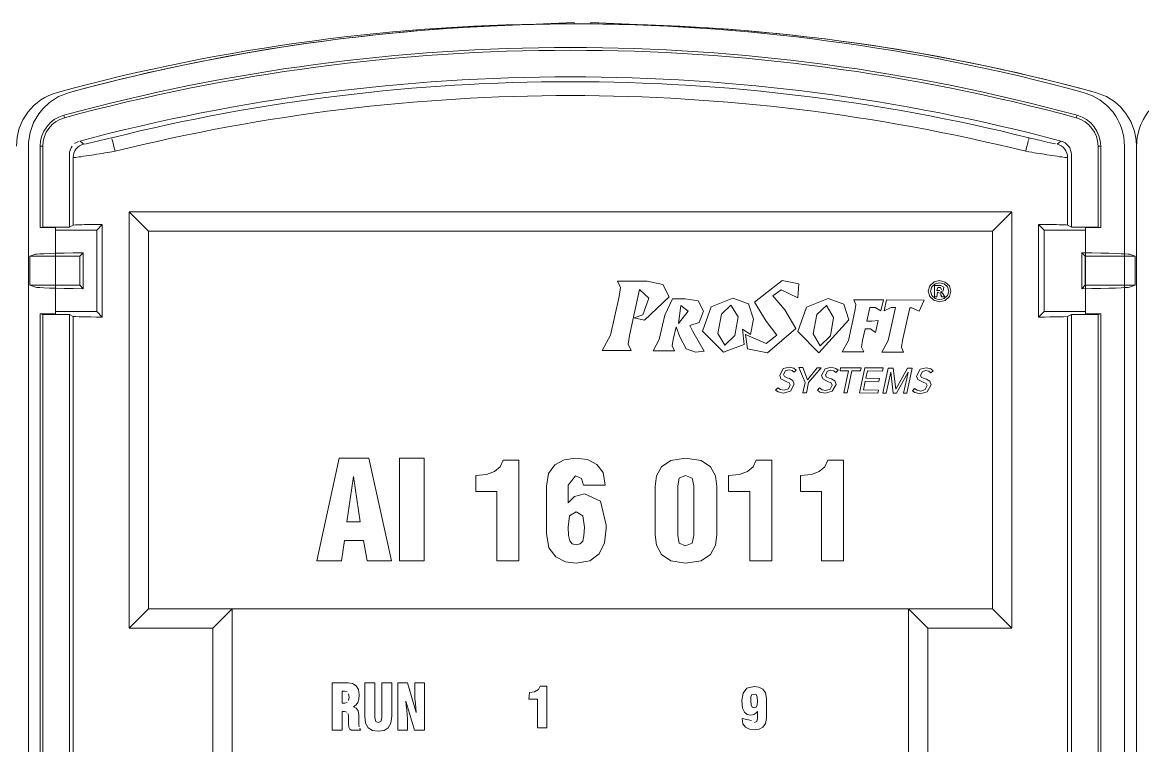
# Model space of a CAD drawing. Header units: millimetres. Extents: x -6000 to 26000, y -6000 to 26000.
# Drawn here: x 114.29 to 119.87, y -4325.17 to -4321.56 of the extents above; entities that cross this region are included whole.
import ezdxf

# ---------------------------------------------------------------- set-up
doc = ezdxf.new("R2010")
doc.units = ezdxf.units.MM
doc.header["$MEASUREMENT"] = 0
doc.layers.add('Чертеж и Рисунок_Ном._пера__1', color=7, linetype='Continuous', lineweight=15)
doc.layers.add('Чертеж и Рисунок_Ном._пера__7', color=7, linetype='Continuous', lineweight=15)

msp = doc.modelspace()

# ---------------------------------------------------------------- linework, layer by layer
at = {"layer": 'Чертеж и Рисунок_Ном._пера__1', "color": 7, "linetype": 'Continuous', "lineweight": 15, "flags": 128}
for points in [[(117.4812, -4322.8662), (117.402, -4322.8499), (117.2553, -4322.8492), (117.2692, -4322.8819), (117.2628, -4322.9255), (117.2197, -4323.1195), (117.1784, -4323.1956), (117.3222, -4323.1963), (117.3078, -4323.1636), (117.3148, -4323.12), (117.3648, -4322.8913)], [(117.3381, -4323.0329), (117.3901, -4323.0436), (117.512, -4322.9287), (117.4812, -4322.8662)], [(117.3648, -4322.8913), (117.4109, -4322.9352), (117.3817, -4323.0173)], [(118.158, -4322.8636), (118.0753, -4322.8469), (117.9371, -4322.9537), (117.995, -4323.0486)], [(118.0887, -4322.9926), (118.0297, -4322.9234), (118.0708, -4322.8934)], [(118.0708, -4322.8934), (118.1541, -4322.9325), (118.158, -4322.8636)], [(118.8113, -4322.9257), (118.8038, -4322.8995), (118.8115, -4322.873)], [(118.8113, -4322.9257), (118.8038, -4322.8995), (118.8115, -4322.873)], [(118.8115, -4322.873), (118.8324, -4322.8539)], [(118.8115, -4322.873), (118.8324, -4322.8539)], [(118.8211, -4322.8784), (118.8149, -4322.8997), (118.821, -4322.9209), (118.8378, -4322.9365)], [(118.8211, -4322.8784), (118.8149, -4322.8997), (118.821, -4322.9209), (118.8378, -4322.9365)], [(118.8375, -4322.8631), (118.8211, -4322.8784)], [(118.8375, -4322.8631), (118.8211, -4322.8784)], [(118.8324, -4322.8539), (118.8601, -4322.8473)], [(118.8324, -4322.8539), (118.8601, -4322.8473)], [(118.8345, -4322.9277), (118.8345, -4322.872), (118.8466, -4322.8721), (118.8659, -4322.8722), (118.881, -4322.8799)], [(118.8345, -4322.9277), (118.8345, -4322.872), (118.8466, -4322.8721), (118.8659, -4322.8722), (118.881, -4322.8799)], [(118.8602, -4322.8577), (118.8375, -4322.8631)], [(118.8602, -4322.8577), (118.8375, -4322.8631)], [(118.8648, -4322.8817), (118.8516, -4322.8809), (118.8466, -4322.8961)], [(118.8648, -4322.8817), (118.8516, -4322.8809), (118.8466, -4322.8961)], [(118.8466, -4322.8961), (118.8608, -4322.8961)], [(118.8466, -4322.8961), (118.8608, -4322.8961)], [(118.8601, -4322.8473), (118.8884, -4322.8544)], [(118.8601, -4322.8473), (118.8884, -4322.8544)], [(118.8827, -4322.8632), (118.8602, -4322.8577)], [(118.8827, -4322.8632), (118.8602, -4322.8577)], [(118.8689, -4322.8928), (118.8648, -4322.8817)], [(118.8689, -4322.8928), (118.8648, -4322.8817)], [(118.881, -4322.8799), (118.8785, -4322.8986)], [(118.881, -4322.8799), (118.8785, -4322.8986)], [(118.8994, -4322.8787), (118.8827, -4322.8632)], [(118.8994, -4322.8787), (118.8827, -4322.8632)], [(118.8831, -4322.9366), (118.8997, -4322.921), (118.9057, -4322.9001), (118.8994, -4322.8787)], [(118.8831, -4322.9366), (118.8997, -4322.921), (118.9057, -4322.9001), (118.8994, -4322.8787)], [(118.8884, -4322.8544), (118.9089, -4322.8737)], [(118.8884, -4322.8544), (118.9089, -4322.8737)], [(118.9089, -4322.8737), (118.9165, -4322.9001), (118.9089, -4322.9264)], [(118.9089, -4322.8737), (118.9165, -4322.9001), (118.9089, -4322.9264)], [(117.6572, -4322.9481), (117.5914, -4322.9381), (117.5292, -4322.9378), (117.4907, -4323.0201), (117.4628, -4323.1404), (117.432, -4323.1974), (117.5383, -4323.198), (117.5275, -4323.1723), (117.5323, -4323.1407), (117.5468, -4323.0772), (117.5658, -4323.1271), (117.5974, -4323.1871)], [(117.6616, -4323.0551), (117.6836, -4322.9988), (117.6572, -4322.9481)], [(117.9078, -4322.9627), (117.829, -4322.9341), (117.7213, -4322.977)], [(118.3046, -4322.9365), (118.1968, -4322.9794)], [(118.3834, -4322.9651), (118.3046, -4322.9365)], [(118.8318, -4322.945), (118.8113, -4322.9257)], [(118.8318, -4322.945), (118.8113, -4322.9257)], [(118.8601, -4322.9523), (118.8318, -4322.945)], [(118.8601, -4322.9523), (118.8318, -4322.945)], [(118.8604, -4322.9091), (118.8498, -4322.9048), (118.8466, -4322.9277), (118.8345, -4322.9277)], [(118.8604, -4322.9091), (118.8498, -4322.9048), (118.8466, -4322.9277), (118.8345, -4322.9277)], [(118.8378, -4322.9365), (118.8602, -4322.9422)], [(118.8378, -4322.9365), (118.8602, -4322.9422)], [(118.8882, -4322.9454), (118.8601, -4322.9523)], [(118.8882, -4322.9454), (118.8601, -4322.9523)], [(118.8602, -4322.9422), (118.8831, -4322.9366)], [(118.8602, -4322.9422), (118.8831, -4322.9366)], [(118.8785, -4322.8986), (118.867, -4322.9034)], [(118.8785, -4322.8986), (118.867, -4322.9034)], [(118.9089, -4322.9264), (118.8882, -4322.9454)], [(118.9089, -4322.9264), (118.8882, -4322.9454)], [(117.7213, -4322.977), (117.6785, -4323.0987), (117.7829, -4323.2044), (117.8857, -4323.1649), (117.8778, -4323.0897)], [(117.7725, -4323.0145), (117.8205, -4322.969)], [(117.8205, -4322.969), (117.8565, -4323.0279), (117.8402, -4323.1207)], [(117.8778, -4323.0897), (117.918, -4323.1164), (117.9323, -4323.0394), (117.9078, -4322.9627)], [(117.995, -4323.0486), (118.049, -4323.1187), (117.996, -4323.1606), (117.8935, -4323.1155), (117.9029, -4323.1869), (118.003, -4323.2073), (118.1442, -4323.086), (118.0887, -4322.9926)], [(118.1968, -4322.9794), (118.1541, -4323.1011), (118.2585, -4323.2068), (118.4079, -4323.0418), (118.3834, -4322.9651)], [(118.2481, -4323.0168), (118.296, -4322.9714)], [(118.296, -4322.9714), (118.3321, -4323.0302), (118.3157, -4323.1231)], [(117.3817, -4323.0173), (117.3381, -4323.0329)], [(117.6297, -4323.1003), (117.6156, -4323.0705), (117.6616, -4323.0551)], [(117.8402, -4323.1207), (117.79, -4323.1695), (117.7543, -4323.1106), (117.7725, -4323.0145)], [(118.2656, -4323.1719), (118.2299, -4323.113), (118.2481, -4323.0168)], [(117.6873, -4323.1987), (117.6297, -4323.1003)], [(118.3157, -4323.1231), (118.2656, -4323.1719)], [(117.5974, -4323.1871), (117.6438, -4323.2038)], [(117.6438, -4323.2038), (117.6873, -4323.1987)], [(118.1103, -4323.3563), (118.096, -4323.3503), (118.0695, -4323.3364), (118.0636, -4323.3196), (118.0811, -4323.2858)], [(118.0811, -4323.2858), (118.1109, -4323.2779)], [(118.1109, -4323.2779), (118.134, -4323.2836)], [(118.134, -4323.2836), (118.1455, -4323.2929), (118.1346, -4323.3037), (118.1248, -4323.296)], [(118.319, -4323.3573), (118.3047, -4323.3513), (118.2781, -4323.3375), (118.2722, -4323.3207), (118.2897, -4323.2868)], [(118.2897, -4323.2868), (118.3195, -4323.279), (118.3427, -4323.2846), (118.3541, -4323.294), (118.3432, -4323.3048), (118.3334, -4323.2971)], [(118.7632, -4323.2892), (118.793, -4323.2813), (118.8162, -4323.287)], [(118.8162, -4323.287), (118.8277, -4323.2963), (118.8168, -4323.3072), (118.807, -4323.2994)], [(118.0921, -4323.2975), (118.0827, -4323.3153), (118.0868, -4323.3258)], [(118.0868, -4323.3258), (118.1005, -4323.3323), (118.1119, -4323.3357), (118.1287, -4323.3453), (118.1355, -4323.3639), (118.1166, -4323.3979)], [(118.1248, -4323.296), (118.1096, -4323.2922), (118.0921, -4323.2975)], [(118.3008, -4323.2985), (118.2913, -4323.3163), (118.2954, -4323.3268)], [(118.2954, -4323.3268), (118.3091, -4323.3334), (118.3206, -4323.3368), (118.3373, -4323.3463)], [(118.3334, -4323.2971), (118.3182, -4323.2932), (118.3008, -4323.2985)], [(118.7516, -4323.3398), (118.7458, -4323.323), (118.7632, -4323.2892)], [(118.7925, -4323.3597), (118.7782, -4323.3537), (118.7516, -4323.3398)], [(118.7743, -4323.3009), (118.7649, -4323.3187), (118.769, -4323.3292)], [(118.769, -4323.3292), (118.7827, -4323.3357), (118.7941, -4323.3392), (118.8109, -4323.3487)], [(118.7918, -4323.2956), (118.7743, -4323.3009)], [(118.807, -4323.2994), (118.7918, -4323.2956)], [(118.0552, -4323.4017), (118.0425, -4323.393), (118.0536, -4323.3815)], [(118.0536, -4323.3815), (118.0664, -4323.3903)], [(118.1166, -4323.3979), (118.0811, -4323.4077), (118.0552, -4323.4017)], [(118.0664, -4323.3903), (118.0848, -4323.3941)], [(118.0848, -4323.3941), (118.1068, -4323.3869)], [(118.1068, -4323.3869), (118.1157, -4323.3673), (118.1103, -4323.3563)], [(118.2638, -4323.4027), (118.2512, -4323.3941), (118.2622, -4323.3825)], [(118.2622, -4323.3825), (118.2751, -4323.3913)], [(118.3252, -4323.3989), (118.2897, -4323.4087), (118.2638, -4323.4027)], [(118.2751, -4323.3913), (118.2934, -4323.3952)], [(118.2934, -4323.3952), (118.3154, -4323.388)], [(118.3154, -4323.388), (118.3243, -4323.3684), (118.319, -4323.3573)], [(118.3373, -4323.3463), (118.3441, -4323.3649), (118.3252, -4323.3989)], [(118.7632, -4323.4111), (118.7374, -4323.4051), (118.7247, -4323.3964), (118.7358, -4323.3849)], [(118.7358, -4323.3849), (118.7486, -4323.3937)], [(118.7486, -4323.3937), (118.767, -4323.3976)], [(118.767, -4323.3976), (118.7889, -4323.3904)], [(118.7889, -4323.3904), (118.7979, -4323.3708), (118.7925, -4323.3597)], [(118.8109, -4323.3487), (118.8177, -4323.3673), (118.7987, -4323.4013)], [(118.7987, -4323.4013), (118.7632, -4323.4111)]]:
    msp.add_lwpolyline(points, dxfattribs=at)
for points in [[(118.5804, -4322.943), (118.4319, -4322.9423), (118.4423, -4322.9669), (118.4374, -4322.9996), (118.4055, -4323.1451), (118.3742, -4323.2021), (118.482, -4323.2027), (118.4716, -4323.1781), (118.4764, -4323.1454), (118.4891, -4323.0875), (118.5162, -4323.0877), (118.54, -4323.1056), (118.5537, -4323.0462), (118.5218, -4323.0494), (118.4976, -4323.0493), (118.5132, -4322.981), (118.5388, -4322.9811), (118.5672, -4322.9976)], [(118.783, -4322.944), (118.7578, -4322.9986), (118.7218, -4322.982), (118.7115, -4322.982), (118.675, -4323.1464), (118.6702, -4323.1791), (118.6806, -4323.2037), (118.5728, -4323.2031), (118.6041, -4323.1461), (118.6404, -4322.9816), (118.6194, -4322.9815), (118.5833, -4322.9977), (118.5958, -4322.9431)], [(118.867, -4322.9034), (118.8753, -4322.9099), (118.8867, -4322.9279), (118.8717, -4322.9279), (118.8666, -4322.9188)], [(118.867, -4322.9034), (118.8753, -4322.9099), (118.8867, -4322.9279), (118.8717, -4322.9279), (118.8666, -4322.9188)], [(117.5583, -4323.0609), (117.5702, -4322.9715), (117.6078, -4322.9991)], [(118.1782, -4323.2808), (118.2015, -4323.3411), (118.2501, -4323.2812), (118.27, -4323.2813), (118.2068, -4323.3558), (118.1962, -4323.4061), (118.1793, -4323.406), (118.1899, -4323.3557), (118.1586, -4323.2807)], [(118.3998, -4323.4071), (118.3829, -4323.407), (118.4063, -4323.2969), (118.3639, -4323.2967), (118.367, -4323.2817), (118.4688, -4323.2823), (118.4656, -4323.2973), (118.4232, -4323.297)], [(118.5528, -4323.4079), (118.4603, -4323.4074), (118.4869, -4323.2823), (118.5781, -4323.2828), (118.575, -4323.2978), (118.5007, -4323.2974), (118.4927, -4323.3341), (118.5612, -4323.3345), (118.5581, -4323.3495), (118.4896, -4323.3491), (118.4803, -4323.3925), (118.5559, -4323.3929)], [(118.6283, -4323.2831), (118.6414, -4323.389), (118.6999, -4323.2834), (118.7239, -4323.2835), (118.6973, -4323.4086), (118.6809, -4323.4085), (118.6966, -4323.3346), (118.7039, -4323.3034), (118.6459, -4323.4084), (118.6292, -4323.4083), (118.6164, -4323.303), (118.6097, -4323.3342), (118.594, -4323.4081), (118.5776, -4323.408), (118.6042, -4323.2829)]]:
    msp.add_lwpolyline(points, close=True, dxfattribs=at)
at = {"layer": 'Чертеж и Рисунок_Ном._пера__7', "color": 7, "linetype": 'Continuous', "lineweight": 15}
for p, q in [((116.6557, -4321.5761), (117.0387, -4321.5594)), ((117.0387, -4321.5594), (117.0387, -4321.5669)), ((117.1222, -4321.5594), (117.5052, -4321.5761)), ((117.1222, -4321.5669), (117.1222, -4321.5594)), ((114.4952, -4322.0224), (114.4987, -4322.0353)), ((119.545, -4322.0224), (119.5415, -4322.0353)), ((114.3193, -4328.7722), (114.3193, -4322.1764)), ((114.3193, -4328.7722), (114.3193, -4322.1767)), ((114.3772, -4322.5824), (114.3772, -4322.1767)), ((114.3906, -4322.1767), (114.3772, -4322.1767)), ((114.3906, -4322.1767), (114.3906, -4322.5797)), ((114.5233, -4322.5797), (114.5233, -4322.2183)), ((119.517, -4322.5797), (119.517, -4322.2183)), ((119.6496, -4322.1767), (119.6496, -4322.5797)), ((119.6496, -4322.1767), (119.663, -4322.1767)), ((119.663, -4322.1767), (119.663, -4322.5824)), ((119.7813, -4328.7722), (119.7813, -4322.1764)), ((119.8416, -4322.1764), (119.8416, -4328.7722)), ((119.8416, -4322.1764), (119.8416, -4328.7722)), ((119.8416, -4328.7305), (119.8416, -4322.1767)), ((114.5425, -4322.2331), (114.5425, -4322.5701)), ((119.4978, -4322.5701), (119.4978, -4322.2331)), ((114.8207, -4322.5041), (119.2196, -4322.5041)), ((114.8207, -4322.5041), (114.9171, -4322.6005)), ((114.8207, -4324.58), (114.8207, -4322.5041)), ((119.1232, -4322.6005), (119.2196, -4322.5041)), ((119.2196, -4322.5041), (119.2196, -4324.58)), ((114.3906, -4322.5797), (114.3772, -4322.5824)), ((114.4537, -4322.5824), (114.3772, -4322.5824)), ((114.5233, -4322.5797), (114.3906, -4322.5797)), ((114.4537, -4322.5947), (114.4537, -4322.5824)), ((114.6595, -4322.5947), (114.4537, -4322.5947)), ((114.4537, -4323.001), (114.4537, -4322.5947)), ((114.5425, -4322.5701), (114.5233, -4322.5797)), ((114.6595, -4322.5947), (114.6873, -4322.5668)), ((114.6595, -4322.5947), (114.6595, -4323.001)), ((114.6873, -4322.5668), (114.6873, -4323.0289)), ((119.1232, -4322.6005), (114.9171, -4322.6005)), ((114.9171, -4322.6005), (114.9171, -4324.4836)), ((119.1232, -4324.4836), (119.1232, -4322.6005)), ((119.3529, -4323.0289), (119.3529, -4322.5668)), ((119.3529, -4322.5668), (119.3808, -4322.5947)), ((119.3808, -4322.5947), (119.5865, -4322.5947)), ((119.3808, -4323.001), (119.3808, -4322.5947)), ((119.517, -4322.5797), (119.4978, -4322.5701)), ((119.6496, -4322.5797), (119.517, -4322.5797)), ((119.5865, -4322.5824), (119.5865, -4322.5947)), ((119.663, -4322.5824), (119.5865, -4322.5824)), ((119.5865, -4322.5947), (119.5865, -4323.001)), ((119.663, -4322.5824), (119.6496, -4322.5797)), ((114.3266, -4322.7252), (114.3544, -4322.7159)), ((114.3266, -4322.7252), (114.3266, -4322.8705)), ((114.5757, -4322.7252), (114.3266, -4322.7252)), ((114.5757, -4322.7252), (114.5924, -4322.7085)), ((114.5757, -4322.7252), (114.5757, -4322.8705)), ((114.5924, -4322.7085), (114.5924, -4322.8873)), ((119.5685, -4322.7085), (119.5685, -4322.8873)), ((119.5685, -4322.7085), (119.5852, -4322.7252)), ((119.8343, -4322.7252), (119.5852, -4322.7252)), ((119.5852, -4322.8705), (119.5852, -4322.7252)), ((119.8343, -4322.7252), (119.8065, -4322.7159)), ((119.8343, -4322.7252), (119.8343, -4322.8705)), ((114.3544, -4322.8798), (114.3266, -4322.8705)), ((114.3266, -4322.8705), (114.5757, -4322.8705)), ((114.5757, -4322.8705), (114.5924, -4322.8873)), ((119.5852, -4322.8705), (119.5685, -4322.8873)), ((119.5852, -4322.8705), (119.8343, -4322.8705)), ((119.8065, -4322.8798), (119.8343, -4322.8705)), ((114.6595, -4323.001), (114.4537, -4323.001)), ((114.4537, -4323.001), (114.4537, -4323.0133)), ((114.6873, -4323.0289), (114.6595, -4323.001)), ((119.3529, -4323.0289), (119.3808, -4323.001)), ((119.3808, -4323.001), (119.5865, -4323.001)), ((119.5865, -4323.0133), (119.5865, -4323.001)), ((114.3772, -4323.0133), (114.3772, -4327.6039)), ((114.3906, -4323.016), (114.3772, -4323.0133)), ((114.4537, -4323.0133), (114.3772, -4323.0133)), ((114.5233, -4323.016), (114.3906, -4323.016)), ((114.3906, -4323.016), (114.3906, -4327.6013)), ((114.5233, -4323.016), (114.5425, -4323.0256)), ((114.5233, -4327.6013), (114.5233, -4323.016)), ((114.5425, -4323.0256), (114.5425, -4327.5917)), ((119.517, -4323.016), (119.4978, -4323.0256)), ((119.4978, -4327.5917), (119.4978, -4323.0256)), ((119.6496, -4323.016), (119.517, -4323.016)), ((119.517, -4327.6013), (119.517, -4323.016)), ((119.663, -4323.0133), (119.5865, -4323.0133)), ((119.663, -4323.0133), (119.6496, -4323.016)), ((119.6496, -4327.6013), (119.6496, -4323.016)), ((119.663, -4323.0133), (119.663, -4327.6039)), ((114.8207, -4324.58), (114.9171, -4324.4836)), ((114.9171, -4324.4836), (115.3344, -4324.4836)), ((115.1423, -4324.4836), (118.898, -4324.4836)), ((115.238, -4324.58), (115.3344, -4324.4836)), ((115.3344, -4324.4836), (115.3344, -4328.3784)), ((115.3344, -4324.4836), (118.7059, -4324.4836)), ((118.7059, -4324.4836), (119.1232, -4324.4836)), ((118.7059, -4324.4836), (118.8023, -4324.58)), ((118.7059, -4328.3784), (118.7059, -4324.4836)), ((119.1232, -4324.4836), (119.2196, -4324.58)), ((115.238, -4324.58), (114.8207, -4324.58)), ((115.238, -4328.4748), (115.238, -4324.58)), ((119.2196, -4324.58), (118.8023, -4324.58)), ((118.8023, -4324.58), (118.8023, -4328.4748))]:
    msp.add_line(p, q, dxfattribs=at)
at = {"layer": 'Чертеж и Рисунок_Ном._пера__7', "color": 7, "linetype": 'Continuous', "lineweight": 15, "flags": 128}
for points in [[(114.4639, -4321.9084), (114.4423, -4321.9152), (114.4213, -4321.9238), (114.401, -4321.934), (114.3817, -4321.9459), (114.3647, -4321.9583), (114.3464, -4321.9741), (114.3305, -4321.9904), (114.316, -4322.0078), (114.3038, -4322.025), (114.2915, -4322.0459), (114.2811, -4322.0678), (114.2736, -4322.0875), (114.2627, -4322.1314), (114.259, -4322.1764)], [(114.5242, -4321.9084), (114.4698, -4321.9295), (114.4238, -4321.9593), (114.3908, -4321.9904), (114.3704, -4322.0159), (114.3452, -4322.0594), (114.3278, -4322.1085), (114.32, -4322.1565), (114.3193, -4322.1764)], [(119.5764, -4321.9084), (119.619, -4321.9238), (119.6586, -4321.9459), (119.694, -4321.9742), (119.7243, -4322.0078), (119.7381, -4322.0277), (119.7487, -4322.0459), (119.7592, -4322.0678), (119.7667, -4322.0875), (119.773, -4322.1093), (119.7776, -4322.1315), (119.7805, -4322.1555), (119.7813, -4322.1764)], [(119.6367, -4321.9084), (119.6916, -4321.9297), (119.733, -4321.9561), (119.7611, -4321.9808), (119.7887, -4322.0133), (119.8129, -4322.0534), (119.8313, -4322.1015), (119.84, -4322.1465), (119.8416, -4322.1764)], [(120.0465, -4321.9084), (120.0249, -4321.9152), (120.0039, -4321.9238), (119.9836, -4321.934), (119.9643, -4321.9459), (119.9473, -4321.9583), (119.929, -4321.9741), (119.9131, -4321.9904), (119.8986, -4322.0078), (119.8865, -4322.025), (119.8742, -4322.0459), (119.8637, -4322.0678), (119.8562, -4322.0875), (119.8453, -4322.1314), (119.8416, -4322.1764)], [(114.5425, -4322.2331), (114.5433, -4322.2223), (114.546, -4322.2113), (114.5505, -4322.2006), (114.5569, -4322.1907), (114.5649, -4322.182), (114.574, -4322.1749), (114.584, -4322.1695), (114.5942, -4322.1659)], [(114.5493, -4322.1641), (114.5588, -4322.1577), (114.5691, -4322.153)], [(114.5942, -4322.1659), (114.5845, -4322.1585), (114.5749, -4322.1512)], [(114.5942, -4322.1659), (114.6065, -4322.1646), (114.6206, -4322.1617), (114.6375, -4322.158), (114.6483, -4322.1556), (114.6631, -4322.1521), (114.6823, -4322.1475), (114.6993, -4322.1434), (114.7167, -4322.1392), (114.7342, -4322.1348)], [(114.7382, -4322.1507), (114.7356, -4322.1402)], [(114.751, -4322.2023), (114.748, -4322.1902), (114.7449, -4322.1779), (114.7411, -4322.1623), (114.7382, -4322.1507)], [(119.3021, -4322.1507), (119.2992, -4322.1623), (119.2953, -4322.1779), (119.2922, -4322.1902), (119.2892, -4322.2023)], [(119.306, -4322.1348), (119.3031, -4322.1466)], [(119.306, -4322.1348), (119.3191, -4322.1381), (119.337, -4322.1425), (119.3472, -4322.1449), (119.3579, -4322.1475), (119.37, -4322.1504), (119.3805, -4322.1529), (119.3967, -4322.1567), (119.4114, -4322.16), (119.4272, -4322.1633), (119.4374, -4322.1652)], [(119.4653, -4322.1512), (119.4557, -4322.1585), (119.446, -4322.1659)], [(119.4978, -4322.2331), (119.4969, -4322.2223), (119.4942, -4322.2113), (119.4897, -4322.2006), (119.4833, -4322.1907), (119.4754, -4322.182), (119.4662, -4322.1749), (119.4563, -4322.1695), (119.446, -4322.1659)], [(119.4653, -4322.1512), (119.476, -4322.155), (119.486, -4322.1605), (119.4949, -4322.1676), (119.5025, -4322.176), (119.5087, -4322.1855), (119.5133, -4322.196), (119.516, -4322.207), (119.517, -4322.2183)], [(114.5233, -4322.2183), (114.5242, -4322.207), (114.527, -4322.196), (114.5315, -4322.1855), (114.5377, -4322.176)], [(114.5425, -4322.2331), (114.5552, -4322.2324), (114.5707, -4322.2305), (114.5819, -4322.229), (114.5942, -4322.2272), (114.607, -4322.2253), (114.623, -4322.2229), (114.6331, -4322.2213), (114.6449, -4322.2195), (114.6584, -4322.2173), (114.6737, -4322.2149), (114.6874, -4322.2127), (114.7006, -4322.2106), (114.713, -4322.2085), (114.7245, -4322.2067), (114.7348, -4322.205), (114.751, -4322.2023)], [(119.2892, -4322.2023), (119.305, -4322.2049), (119.3193, -4322.2072), (119.3322, -4322.2093), (119.3434, -4322.2112), (119.3607, -4322.214), (119.3818, -4322.2173), (119.3953, -4322.2195), (119.4071, -4322.2213), (119.4173, -4322.2229), (119.4332, -4322.2253), (119.4461, -4322.2272), (119.4583, -4322.229), (119.4696, -4322.2305), (119.485, -4322.2324), (119.4967, -4322.2333)], [(114.5425, -4322.5701), (114.5544, -4322.5691), (114.5726, -4322.5684), (114.5846, -4322.5681), (114.5983, -4322.5678), (114.6136, -4322.5675), (114.6304, -4322.5673), (114.6577, -4322.567), (114.6873, -4322.5668)], [(119.3529, -4322.5668), (119.3825, -4322.567), (119.4099, -4322.5673), (119.4266, -4322.5675), (119.4419, -4322.5678), (119.4556, -4322.5681), (119.4676, -4322.5684), (119.4777, -4322.5687), (119.492, -4322.5694)], [(114.5425, -4323.0256), (114.5544, -4323.0267), (114.5726, -4323.0273), (114.5846, -4323.0276), (114.5983, -4323.0279), (114.6136, -4323.0282), (114.6304, -4323.0284), (114.6577, -4323.0287), (114.6873, -4323.0289)], [(119.3529, -4323.0289), (119.3825, -4323.0287), (119.4099, -4323.0284), (119.4266, -4323.0282), (119.4419, -4323.0279), (119.4556, -4323.0276), (119.4676, -4323.0273), (119.4777, -4323.027), (119.492, -4323.0263)], [(116.9889, -4323.7405), (117.0453, -4323.7323), (117.105, -4323.7397)], [(117.5211, -4323.7441), (117.5946, -4323.7323), (117.6718, -4323.7441)], [(116.6531, -4323.8988), (116.5481, -4323.8988), (116.5481, -4323.8195), (116.6024, -4323.8141), (116.6417, -4323.7991), (116.6699, -4323.7752)], [(116.6699, -4323.7752), (116.6846, -4323.743), (116.7631, -4323.743), (116.7631, -4324.2452), (116.6531, -4324.2452), (116.6531, -4323.8988)], [(116.9117, -4323.8095), (116.9428, -4323.7659), (116.9889, -4323.7405)], [(117.105, -4323.7397), (117.1521, -4323.7632), (117.1828, -4323.8046), (117.1939, -4323.8666), (117.0853, -4323.8666), (117.0753, -4323.8337)], [(117.4425, -4323.8731), (117.4496, -4323.8205), (117.4743, -4323.7755), (117.5211, -4323.7441)], [(117.6718, -4323.7441), (117.7189, -4323.7759)], [(117.7189, -4323.7759), (117.7429, -4323.8212)], [(117.9025, -4323.7991), (117.9308, -4323.7752)], [(117.9308, -4323.7752), (117.9454, -4323.743), (118.024, -4323.743), (118.024, -4324.2452), (117.9139, -4324.2452), (117.9139, -4323.8988)], [(118.2604, -4323.7991), (118.2886, -4323.7752)], [(118.2886, -4323.7752), (118.3033, -4323.743), (118.3819, -4323.743), (118.3819, -4324.2452), (118.2718, -4324.2452), (118.2718, -4323.8988)], [(116.9135, -4324.1799), (116.9003, -4324.1088), (116.9003, -4323.8723), (116.9117, -4323.8095)], [(117.0753, -4323.8337), (117.0453, -4323.8209), (117.0089, -4323.8667), (117.0089, -4323.9548)], [(117.5628, -4323.8323), (117.5561, -4323.8709), (117.5561, -4324.1174), (117.5628, -4324.1559)], [(117.5932, -4323.8188), (117.5628, -4323.8323)], [(117.6271, -4323.8323), (117.5932, -4323.8188)], [(117.6271, -4324.1559), (117.6361, -4324.1174), (117.6361, -4323.8709), (117.6271, -4323.8323)], [(117.7429, -4323.8212), (117.7497, -4323.8731), (117.7497, -4324.1145), (117.7429, -4324.167)], [(117.9139, -4323.8988), (117.8089, -4323.8988), (117.8089, -4323.8195), (117.8632, -4323.8141), (117.9025, -4323.7991)], [(118.2718, -4323.8988), (118.1668, -4323.8988), (118.1668, -4323.8195), (118.2211, -4323.8141), (118.2604, -4323.7991)], [(117.7189, -4324.212), (117.6718, -4324.2438), (117.5946, -4324.2559), (117.5211, -4324.2441), (117.4743, -4324.2124), (117.4496, -4324.167), (117.4425, -4324.1145), (117.4425, -4323.8731)], [(117.0089, -4323.9548), (117.0403, -4323.9235)], [(117.0403, -4323.9235), (117.0896, -4323.9109), (117.1696, -4323.9471)], [(117.1696, -4323.9471), (117.1982, -4324.0663), (117.1982, -4324.0827), (117.19, -4324.1546)], [(117.0814, -4324.0197), (117.0482, -4323.9995), (117.016, -4324.0194)], [(117.016, -4324.0194), (117.0089, -4324.0763)], [(117.0814, -4324.1461), (117.0878, -4324.1194), (117.0896, -4324.077), (117.0814, -4324.0197)], [(117.0089, -4324.0763), (117.0107, -4324.1183), (117.0167, -4324.1453)], [(116.9953, -4324.2488), (116.9478, -4324.2249), (116.9135, -4324.1799)], [(117.0167, -4324.1453), (117.0285, -4324.1595)], [(117.0285, -4324.1595), (117.0482, -4324.1638), (117.0689, -4324.1599)], [(117.0689, -4324.1599), (117.0814, -4324.1461)], [(117.19, -4324.1546), (117.1639, -4324.209), (117.1174, -4324.2438)], [(117.5628, -4324.1559), (117.5932, -4324.1695), (117.6271, -4324.1559)], [(117.7429, -4324.167), (117.7189, -4324.212)], [(117.1174, -4324.2438), (117.0482, -4324.2559), (116.9953, -4324.2488)], [(115.9343, -4324.8563), (115.9123, -4324.8525), (115.8325, -4324.8525), (115.8325, -4325.0883), (115.8833, -4325.0883), (115.8833, -4324.9964)], [(115.8833, -4324.8949), (115.8959, -4324.8949), (115.907, -4324.8979)], [(115.9071, -4324.9511), (115.8962, -4324.954), (115.8833, -4324.954), (115.8833, -4324.8949)], [(115.9635, -4324.886), (115.9519, -4324.8675), (115.9343, -4324.8563)], [(115.9677, -4324.912), (115.9635, -4324.886)], [(115.9953, -4324.8525), (115.9953, -4325.0187), (115.9998, -4325.0545)], [(116.0502, -4325.045), (116.046, -4325.0279), (116.046, -4324.8525), (115.9953, -4324.8525)], [(116.126, -4325.0544), (116.1305, -4325.0187), (116.1305, -4324.8525), (116.0798, -4324.8525), (116.0798, -4325.0279), (116.0756, -4325.0449)], [(116.1598, -4324.8525), (116.1598, -4325.0883), (116.2082, -4325.0883), (116.2082, -4325.0325), (116.2073, -4325.0116)], [(116.2477, -4324.9559), (116.2504, -4324.9792), (116.2522, -4325.0006), (116.2088, -4324.8525), (116.1598, -4324.8525)], [(116.202, -4324.9655), (116.1997, -4324.9448), (116.2437, -4325.0883), (116.2927, -4325.0883), (116.2927, -4324.8525), (116.2443, -4324.8525), (116.2443, -4324.9113), (116.2453, -4324.9325)], [(116.8419, -4324.8974), (116.817, -4324.9012), (116.8137, -4324.9339), (116.857, -4324.9339), (116.857, -4325.0767)], [(116.8606, -4324.8867), (116.8419, -4324.8974)], [(116.857, -4325.0767), (116.9024, -4325.0767), (116.9024, -4324.8697), (116.87, -4324.8697), (116.8606, -4324.8867)], [(117.8804, -4324.9036), (117.8743, -4324.9415), (117.8778, -4324.9785)], [(117.9355, -4324.8708), (117.9, -4324.8794), (117.8804, -4324.9036)], [(117.9592, -4324.8737), (117.9355, -4324.8708)], [(117.9921, -4324.9025), (117.9788, -4324.8837), (117.9592, -4324.8737)], [(117.9924, -4325.0558), (117.9971, -4325.0301), (117.9971, -4324.9317), (117.9921, -4324.9025)], [(115.9143, -4324.9074), (115.917, -4324.9245), (115.9143, -4324.9416)], [(115.9518, -4324.9631), (115.9607, -4324.9514)], [(115.9607, -4324.9514), (115.966, -4324.935)], [(115.966, -4324.935), (115.9677, -4324.912)], [(116.2453, -4324.9325), (116.2477, -4324.9559)], [(117.9191, -4324.9447), (117.9202, -4324.9228)], [(117.9205, -4324.9624), (117.9191, -4324.9447)], [(117.9202, -4324.9228), (117.9251, -4324.9116)], [(117.9355, -4324.978), (117.9256, -4324.9739), (117.9205, -4324.9624)], [(117.9251, -4324.9116), (117.9355, -4324.9085)], [(117.9355, -4324.9085), (117.9458, -4324.9117)], [(117.9458, -4324.9117), (117.9509, -4324.923)], [(117.9509, -4324.9624), (117.9458, -4324.9739)], [(117.9509, -4324.923), (117.9523, -4324.9447)], [(117.9523, -4324.9447), (117.9509, -4324.9624)], [(115.8833, -4324.9964), (115.8944, -4324.9964), (115.9067, -4324.9989)], [(115.9129, -4325.0064), (115.9146, -4325.019), (115.9146, -4325.0578), (115.9157, -4325.0737)], [(115.939, -4324.9717), (115.9518, -4324.9631)], [(115.9619, -4324.993), (115.9526, -4324.9793), (115.939, -4324.9717)], [(115.9668, -4325.0721), (115.9654, -4325.0587), (115.9654, -4325.0138), (115.9619, -4324.993)], [(116.2073, -4325.0116), (116.2049, -4324.9885), (116.202, -4324.9655)], [(117.8778, -4324.9785), (117.8875, -4324.999)], [(117.8875, -4324.999), (117.9016, -4325.0106)], [(117.9016, -4325.0106), (117.9188, -4325.0142)], [(117.9188, -4325.0142), (117.9335, -4325.0114)], [(117.9335, -4325.0114), (117.9445, -4325.0045)], [(117.9458, -4324.9739), (117.9355, -4324.978)], [(117.9445, -4325.0045), (117.9523, -4324.9951), (117.9523, -4325.031), (117.9485, -4325.0449)], [(115.9157, -4325.0737), (115.9202, -4325.0844)], [(115.9998, -4325.0545), (116.0129, -4325.0777)], [(116.0756, -4325.0449), (116.0628, -4325.0505), (116.0502, -4325.045)], [(116.1127, -4325.0776), (116.126, -4325.0544)], [(117.8758, -4325.031), (117.8803, -4325.0565), (117.893, -4325.0738)], [(117.9224, -4325.0407), (117.8758, -4325.031)], [(117.893, -4325.0738), (117.9124, -4325.0836)], [(117.9485, -4325.0449), (117.937, -4325.0498)], [(117.9604, -4325.0834), (117.9795, -4325.0734)], [(117.9795, -4325.0734), (117.9924, -4325.0558)], [(115.9202, -4325.0844), (115.9299, -4325.0883), (115.9745, -4325.0883), (115.9702, -4325.0788)], [(116.0129, -4325.0777), (116.034, -4325.0902)], [(116.034, -4325.0902), (116.0628, -4325.0939)], [(116.0628, -4325.0939), (116.0914, -4325.0901)], [(116.0914, -4325.0901), (116.1127, -4325.0776)], [(117.9124, -4325.0836), (117.937, -4325.0866), (117.9604, -4325.0834)]]:
    msp.add_lwpolyline(points, dxfattribs=at)
for points in [[(116.0152, -4323.7323), (116.1288, -4324.2452), (116.0074, -4324.2452), (115.9888, -4324.1424), (115.8945, -4324.1424), (115.8788, -4324.2452), (115.7559, -4324.2452), (115.8673, -4323.7323)], [(116.2917, -4324.2452), (116.1681, -4324.2452), (116.1681, -4323.7323), (116.2917, -4323.7323)], [(115.9723, -4324.0502), (115.9395, -4323.8245), (115.9066, -4324.0502)]]:
    msp.add_lwpolyline(points, close=True, dxfattribs=at)
at = {"layer": 'Чертеж и Рисунок_Ном._пера__7', "color": 7, "linetype": 'Continuous', "lineweight": 15}
for centre, radius, start, end in [((117.0201, -4331.3038), 9.737, 74.77978, 105.22022), ((117.0805, -4331.3038), 9.737, 90, 105.22022), ((117.0805, -4331.3038), 9.737, 92.5, 105.21846), ((117.0805, -4331.3038), 9.737, 74.77978, 90), ((117.0805, -4331.3038), 9.737, 74.78154, 87.5), ((117.0201, -4331.3038), 9.6188, 74.78154, 105.21846), ((117.0201, -4331.3038), 9.6054, 74.78154, 105.21846), ((117.0201, -4331.3316), 9.5005, 75.08546, 104.91454), ((117.0201, -4331.3316), 9.4766, 76.04186, 103.95814), ((117.0201, -4331.3316), 9.4071, 76.04185, 103.95815), ((114.5372, -4322.1767), 0.16, 105.2185, 180), ((114.5372, -4322.1767), 0.1466, 105.2185, 180), ((119.5031, -4322.1767), 0.1466, 0, 74.7815), ((119.5031, -4322.1767), 0.16, 0, 74.7815)]:
    msp.add_arc(centre, radius, start, end, dxfattribs=at)
for centre, start_param, end_param in [((114.91, -4322.7164), 2.178367, 3.089233), ((119.2509, -4322.7164), 0.05236, 0.963226), ((114.91, -4322.8793), 3.193953, 4.104819), ((119.2509, -4322.8793), 5.319959, 6.230825)]:
    msp.add_ellipse(centre, major_axis=(0.5564, 0), ratio=0.017455, start_param=start_param, end_param=end_param, dxfattribs=at)

doc.saveas('drawing.dxf')
